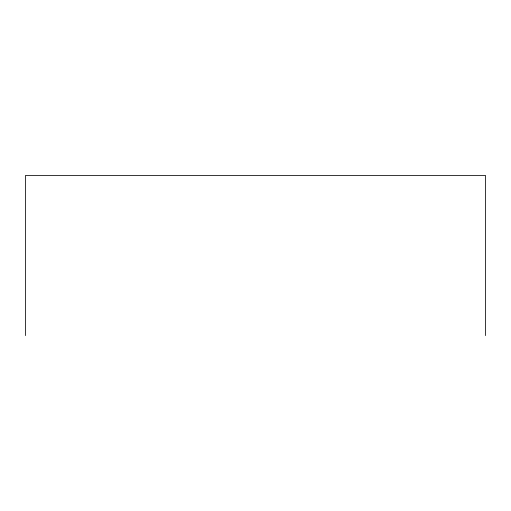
<?xml version="1.0" encoding="UTF-8"?>
<svg xmlns="http://www.w3.org/2000/svg" width="511" height="511" viewBox="0 0 511 511"><rect width="100%" height="100%" fill="white"/><g stroke="black" fill="none" stroke-linecap="round" stroke-linejoin="round"><path stroke-width="0.77" d="M485.45 335.593L485.45 175.407L25.55 175.407L25.55 335.593"/></g></svg>
